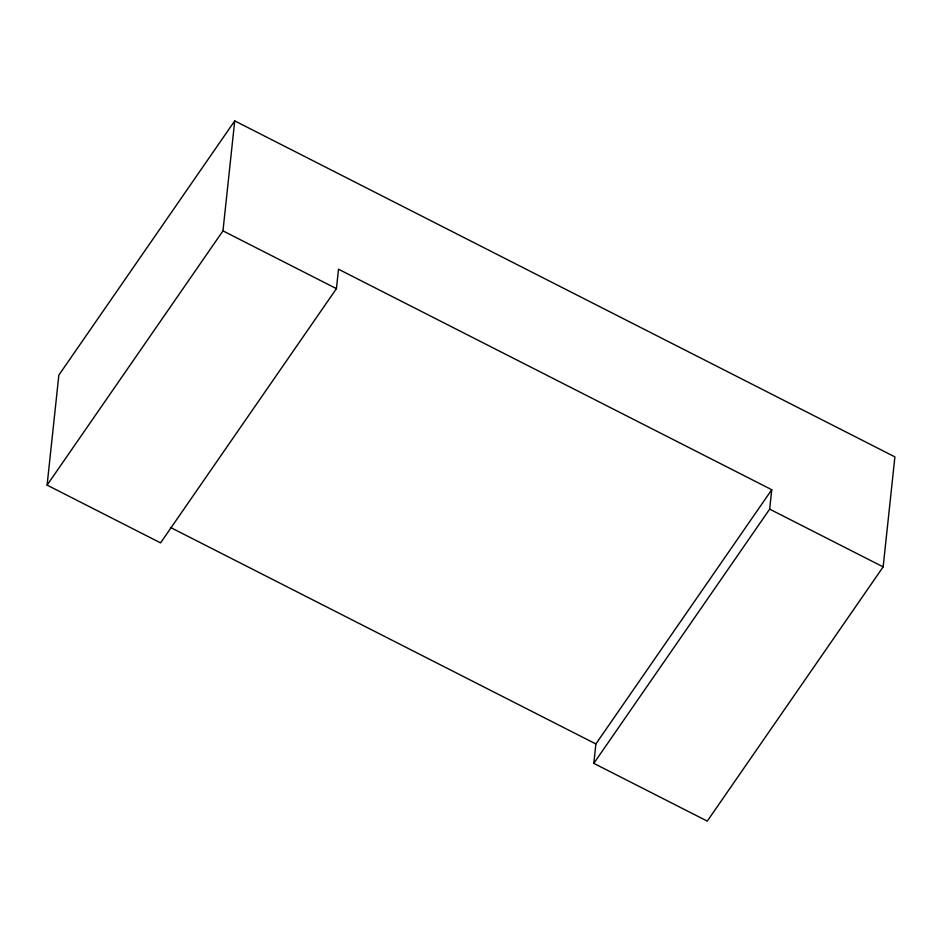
<?xml version="1.0" encoding="UTF-8"?>
<svg xmlns="http://www.w3.org/2000/svg" width="942" height="942" viewBox="0 0 942 942"><rect width="100%" height="100%" fill="white"/><g stroke="black" fill="none" stroke-linecap="round" stroke-linejoin="round"><path stroke-width="1.41" d="M47.1 485.118L58.851 375.116L234.723 120.882L894.9 456.882L883.149 566.884L707.277 821.118L593.813 763.361L595.886 743.956L771.745 489.722L338.508 269.224L336.435 288.641L160.564 542.875L47.1 485.118L222.971 230.884L234.723 120.882M593.813 763.361L769.673 509.139L771.745 489.722M222.971 230.884L336.435 288.641M769.673 509.139L883.149 566.884M170.49 527.449L595.886 743.956"/></g></svg>
